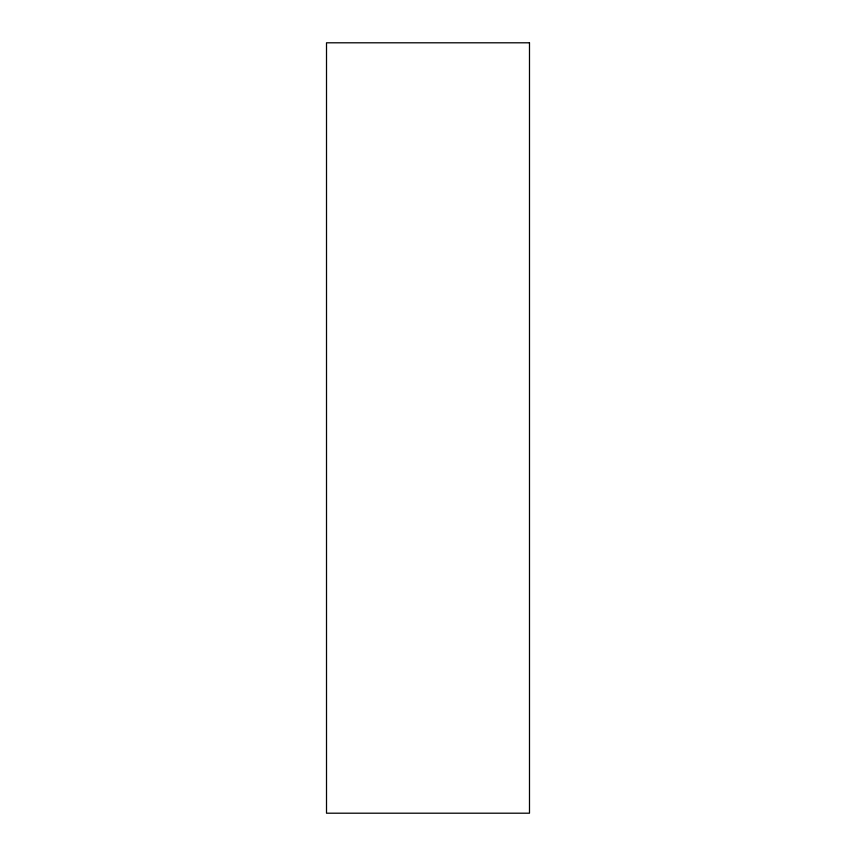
<?xml version="1.0" encoding="UTF-8"?>
<svg xmlns="http://www.w3.org/2000/svg" width="856" height="856" viewBox="0 0 856 856"><rect width="100%" height="100%" fill="white"/><g stroke="black" fill="none" stroke-linecap="round" stroke-linejoin="round"><path stroke-width="1.28" d="M529.49 42.8L326.51 42.8L326.51 813.2L529.49 813.2L529.49 42.8"/></g></svg>
